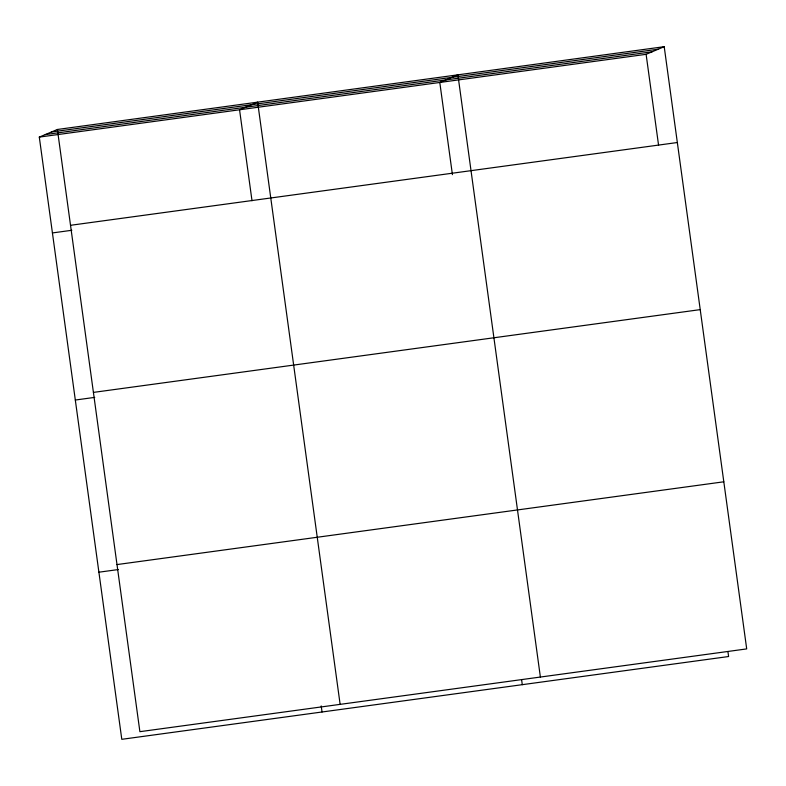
<?xml version="1.0" encoding="UTF-8"?>
<svg xmlns="http://www.w3.org/2000/svg" width="786" height="786" viewBox="0 0 786 786"><rect width="100%" height="100%" fill="white"/><g stroke="black" fill="none" stroke-linecap="round" stroke-linejoin="round"><path stroke-width="1.18" d="M727.944 651.682L728.602 656.526L121.791 739.312L39.3 137.098L57.398 129.474L664.209 46.688L746.7 648.902L139.888 731.678L57.398 129.474M39.3 137.098L646.112 54.322L664.209 46.688M51.424 131.989L658.236 49.204M45.274 134.583L652.085 51.797M70.524 225.297L677.336 142.521M52.426 232.931L71.84 230.278M93.416 392.401L700.228 309.625M75.318 400.035L94.733 397.382M116.996 564.574L723.808 481.798M98.898 572.198L118.322 569.555M646.112 54.322L658.58 145.292M540.385 677.051L457.894 74.837L439.796 82.461L452.422 174.649M521.629 679.831L522.287 684.675M340.132 704.364L257.641 102.151L239.553 109.785L252.011 200.754M321.209 705.936L322.044 711.988"/></g></svg>
